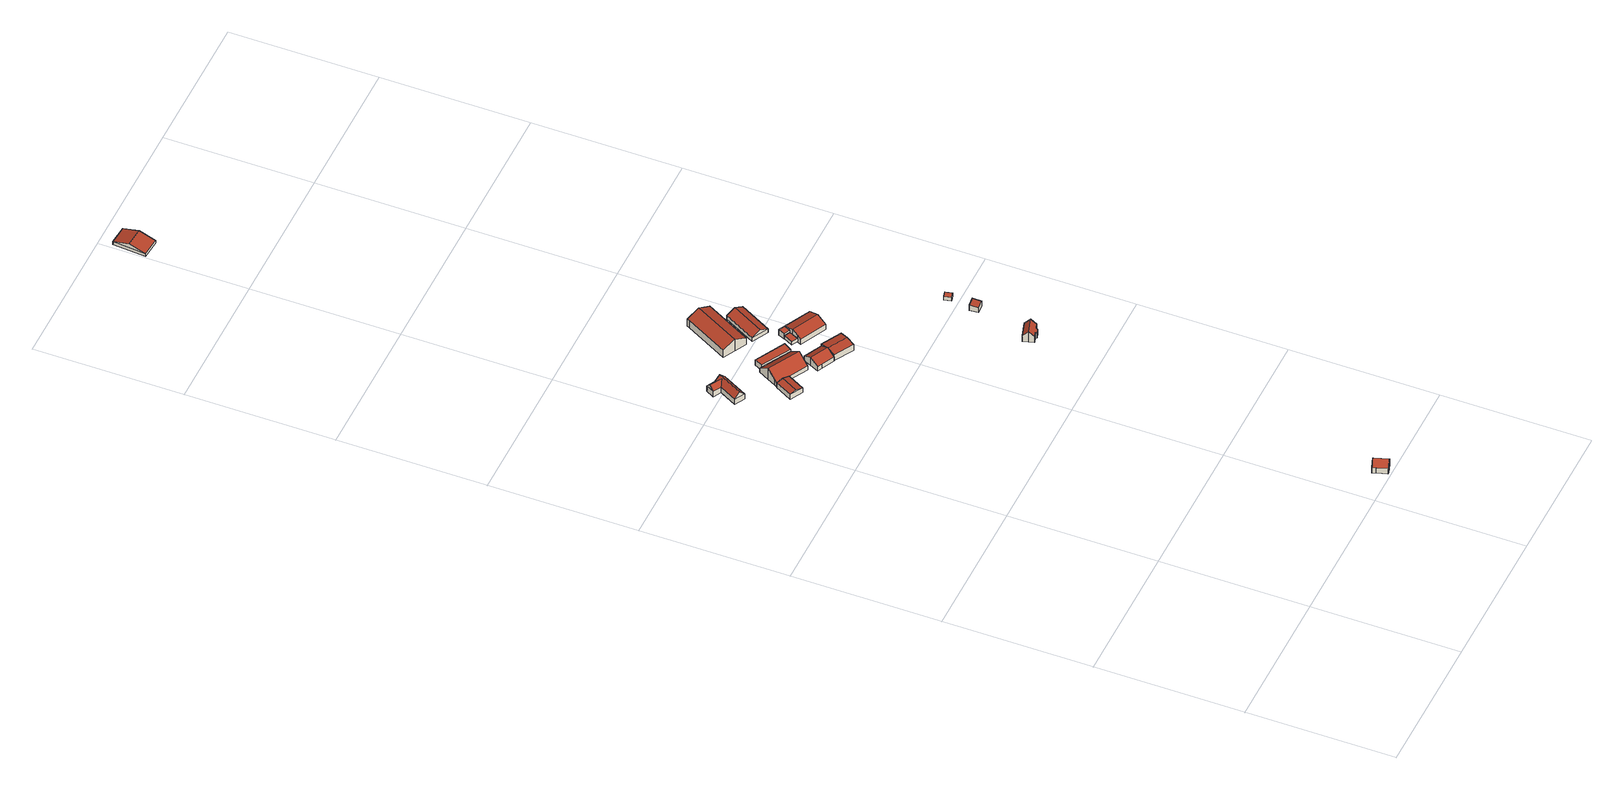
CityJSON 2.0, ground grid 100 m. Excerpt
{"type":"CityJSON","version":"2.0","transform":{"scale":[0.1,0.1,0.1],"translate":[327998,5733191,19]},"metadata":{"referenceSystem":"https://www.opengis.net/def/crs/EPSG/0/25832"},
"CityObjects":{
"building1":{"type":"Building","attributes":{"Geometrietyp2DReferenz":"3000","Gemeindeschluessel":"05170012","function":"31001_1010","roofType":"3100","measuredHeight":8.54},"address":[{"country":"Germany","locality":"Hamminkeln","thoroughfareNumber":"19","thoroughfareName":"Duisburger Straße"}],"geometry":[{"type":"Solid","lod":"2","boundaries":[[[[0,1,2,3]],[[4,5,1,0]],[[6,7,5,4]],[[8,9,7,6]],[[10,11,9,8]],[[12,13,11,10]],[[14,15,13,12]],[[3,2,15,14]],[[4,0,3,14,12,6]],[[10,8,6,12]],[[1,5,7,9,11,13,15,2]]]],"semantics":{"surfaces":[{"type":"WallSurface"},{"type":"RoofSurface"},{"type":"GroundSurface"}],"values":[[0,0,0,0,0,0,0,0,1,1,2]]}}]},
"building2":{"type":"Building","attributes":{"Gemeindeschluessel":"05170012","Geometrietyp2DReferenz":"3000","function":"31001_1010"},"address":[{"country":"Germany","locality":"Hamminkeln","thoroughfareNumber":"13","thoroughfareName":"Duisburger Straße"}],"children":["building2-1","building2-2"]},
"building2-1":{"type":"BuildingPart","attributes":{"roofType":"3100","measuredHeight":8.2},"parents":["building2"],"geometry":[{"type":"MultiSurface","lod":"2","boundaries":[[[16,17,18,19]],[[20,21,17,16]],[[19,18,22,23]],[[16,24,20]],[[23,25,19]],[[19,25,24,16]],[[17,21,22,18]],[[20,26,27,21]],[[22,27,26,23]],[[23,28,26,20,24,25]],[[23,26,28]]],"semantics":{"surfaces":[{"type":"WallSurface"},{"type":"RoofSurface"},{"type":"GroundSurface"},{"type":"ClosureSurface"}],"values":[0,0,0,0,0,1,2,0,3,1,3]}}]},
"building2-2":{"type":"BuildingPart","attributes":{"roofType":"5000","measuredHeight":7.41},"parents":["building2"],"geometry":[{"type":"Solid","lod":"2","boundaries":[[[[23,22,29,30]],[[31,32,27,26]],[[30,29,32,31]],[[31,33,30]],[[30,33,28,23]],[[26,28,33,31]],[[22,27,32,29]],[[26,27,22,23]],[[23,28,26]]]],"semantics":{"surfaces":[{"type":"WallSurface"},{"type":"RoofSurface"},{"type":"GroundSurface"},{"type":"ClosureSurface"}],"values":[[0,0,0,0,1,1,2,3,3]]}}]},
"building3":{"type":"Building","attributes":{"Geometrietyp2DReferenz":"3000","Gemeindeschluessel":"05170012","function":"31001_2720","roofType":"3100","measuredHeight":5.14},"address":[{"country":"Germany","locality":"Hamminkeln","thoroughfareNumber":"13","thoroughfareName":"Duisburger Straße"}],"geometry":[{"type":"Solid","lod":"2","boundaries":[[[[34,35,36,37]],[[38,39,35,34]],[[40,41,39,38]],[[37,36,41,40]],[[34,42,38]],[[40,43,37]],[[37,43,42,34]],[[38,42,43,40]],[[35,39,41,36]]]],"semantics":{"surfaces":[{"type":"WallSurface"},{"type":"RoofSurface"},{"type":"GroundSurface"}],"values":[[0,0,0,0,0,0,1,1,2]]}}]},
"building4":{"type":"Building","attributes":{"Geometrietyp2DReferenz":"3000","Gemeindeschluessel":"05170012","function":"31001_2720","roofType":"3100","measuredHeight":9.42},"address":[{"country":"Germany","locality":"Hamminkeln","thoroughfareNumber":"13","thoroughfareName":"Duisburger Straße"}],"geometry":[{"type":"Solid","lod":"2","boundaries":[[[[44,45,46,47]],[[48,49,45,44]],[[50,51,49,48]],[[52,53,51,50]],[[54,55,53,52]],[[56,57,55,54]],[[58,59,57,56]],[[60,61,59,58]],[[47,46,61,60]],[[48,44,47,60,58,50]],[[56,54,52,50,58]],[[45,49,51,53,55,57,59,61,46]]]],"semantics":{"surfaces":[{"type":"WallSurface"},{"type":"RoofSurface"},{"type":"GroundSurface"}],"values":[[0,0,0,0,0,0,0,0,0,1,1,2]]}}]},
"building5":{"type":"Building","attributes":{"Geometrietyp2DReferenz":"3000","Gemeindeschluessel":"05170012","function":"31001_2720","roofType":"1000","measuredHeight":4.42},"address":[{"country":"Germany","locality":"Hamminkeln","thoroughfareNumber":"13","thoroughfareName":"Duisburger Straße"}],"geometry":[{"type":"Solid","lod":"2","boundaries":[[[[62,63,64,65]],[[66,67,63,62]],[[68,69,67,66]],[[65,64,69,68]],[[66,62,65,68]],[[63,67,69,64]]]],"semantics":{"surfaces":[{"type":"WallSurface"},{"type":"RoofSurface"},{"type":"GroundSurface"}],"values":[[0,0,0,0,1,2]]}}]},
"building6":{"type":"Building","attributes":{"Geometrietyp2DReferenz":"3000","Gemeindeschluessel":"05170012","function":"31001_2720","roofType":"3100","measuredHeight":6.81},"address":[{"country":"Germany","locality":"Hamminkeln","thoroughfareNumber":"13","thoroughfareName":"Duisburger Straße"}],"geometry":[{"type":"Solid","lod":"2","boundaries":[[[[70,71,72,73]],[[74,75,71,70]],[[76,77,75,74]],[[78,79,77,76]],[[80,81,79,78]],[[82,83,81,80]],[[73,72,83,82]],[[70,73,82,80,74]],[[78,76,74,80]],[[71,75,77,79,81,83,72]]]],"semantics":{"surfaces":[{"type":"WallSurface"},{"type":"RoofSurface"},{"type":"GroundSurface"}],"values":[[0,0,0,0,0,0,0,1,1,2]]}}]},
"building7":{"type":"Building","attributes":{"Geometrietyp2DReferenz":"3000","Gemeindeschluessel":"05170012","function":"31001_2720","roofType":"3100","measuredHeight":5.96},"address":[{"country":"Germany","locality":"Hamminkeln","thoroughfareNumber":"13","thoroughfareName":"Duisburger Straße"}],"geometry":[{"type":"Solid","lod":"2","boundaries":[[[[84,85,86,87]],[[88,89,85,84]],[[90,91,89,88]],[[87,86,91,90]],[[84,92,88]],[[90,93,87]],[[87,93,92,84]],[[88,92,93,90]],[[85,89,91,86]]]],"semantics":{"surfaces":[{"type":"WallSurface"},{"type":"RoofSurface"},{"type":"GroundSurface"}],"values":[[0,0,0,0,0,0,1,1,2]]}}]},
"building8":{"type":"Building","attributes":{"Geometrietyp2DReferenz":"3000","Gemeindeschluessel":"05170012","function":"31001_2720","roofType":"3100","measuredHeight":9.83},"address":[{"country":"Germany","locality":"Hamminkeln","thoroughfareNumber":"13","thoroughfareName":"Duisburger Straße"}],"geometry":[{"type":"Solid","lod":"2","boundaries":[[[[94,95,96,97]],[[98,99,95,94]],[[100,101,99,98]],[[102,103,101,100]],[[104,105,103,102]],[[106,107,105,104]],[[97,96,107,106]],[[100,98,94,97,102]],[[106,104,102,97]],[[95,99,101,103,105,107,96]]]],"semantics":{"surfaces":[{"type":"WallSurface"},{"type":"RoofSurface"},{"type":"GroundSurface"}],"values":[[0,0,0,0,0,0,0,1,1,2]]}}]},
"building9":{"type":"Building","attributes":{"Geometrietyp2DReferenz":"3000","Gemeindeschluessel":"05170012","function":"31001_2720","roofType":"1000","measuredHeight":2.53},"address":[{"country":"Germany","locality":"Hamminkeln","thoroughfareNumber":"13","thoroughfareName":"Duisburger Straße"}],"geometry":[{"type":"Solid","lod":"2","boundaries":[[[[108,109,110,111]],[[112,113,109,108]],[[114,115,113,112]],[[111,110,115,114]],[[112,108,111,114]],[[109,113,115,110]]]],"semantics":{"surfaces":[{"type":"WallSurface"},{"type":"RoofSurface"},{"type":"GroundSurface"}],"values":[[0,0,0,0,1,2]]}}]},
"building10":{"type":"Building","attributes":{"Geometrietyp2DReferenz":"3000","Gemeindeschluessel":"05170012","function":"31001_2720","roofType":"3100","measuredHeight":5.79},"address":[{"country":"Germany","locality":"Hamminkeln","thoroughfareNumber":"13","thoroughfareName":"Duisburger Straße"}],"geometry":[{"type":"Solid","lod":"2","boundaries":[[[[116,117,118,119]],[[120,121,117,116]],[[122,123,121,120]],[[119,118,123,122]],[[116,124,120]],[[122,125,119]],[[119,125,124,116]],[[120,124,125,122]],[[117,121,123,118]]]],"semantics":{"surfaces":[{"type":"WallSurface"},{"type":"RoofSurface"},{"type":"GroundSurface"}],"values":[[0,0,0,0,0,0,1,1,2]]}}]},
"building11":{"type":"Building","attributes":{"Gemeindeschluessel":"05170012","Geometrietyp2DReferenz":"3000","function":"31001_2720"},"address":[{"country":"Germany","locality":"Hamminkeln","thoroughfareNumber":"13","thoroughfareName":"Duisburger Straße"}],"children":["building11-1","building11-2"]},
"building11-1":{"type":"BuildingPart","attributes":{"roofType":"3100","measuredHeight":7.03},"parents":["building11"],"geometry":[{"type":"MultiSurface","lod":"2","boundaries":[[[126,127,128,129]],[[130,131,127,126]],[[132,133,131,130]],[[134,135,136,137]],[[138,139,135,134]],[[140,141,139,138]],[[129,128,141,140]],[[126,129,140,138,130]],[[134,137,132,130,138]],[[127,131,133,136,135,139,141,128]],[[132,137,142]],[[136,133,142,137]]],"semantics":{"surfaces":[{"type":"WallSurface"},{"type":"RoofSurface"},{"type":"GroundSurface"},{"type":"ClosureSurface"}],"values":[0,0,0,0,0,0,0,1,1,2,0,3]}}]},
"building11-2":{"type":"BuildingPart","attributes":{"roofType":"1000","measuredHeight":4.42},"parents":["building11"],"geometry":[{"type":"Solid","lod":"2","boundaries":[[[[143,144,145,146]],[[137,136,144,143]],[[146,145,133,142]],[[137,143,146,142]],[[144,136,133,145]],[[137,142,133,136]]]],"semantics":{"surfaces":[{"type":"WallSurface"},{"type":"RoofSurface"},{"type":"GroundSurface"},{"type":"ClosureSurface"}],"values":[[0,0,0,1,2,3]]}}]},
"building12":{"type":"Building","attributes":{"Geometrietyp2DReferenz":"3000","Gemeindeschluessel":"05170012","function":"31001_1010","roofType":"3100","measuredHeight":8.11},"address":[{"country":"Germany","locality":"Hamminkeln","thoroughfareNumber":"17a","thoroughfareName":"Duisburger Straße"}],"geometry":[{"type":"Solid","lod":"2","boundaries":[[[[147,148,149,150]],[[151,152,148,147]],[[153,154,152,151]],[[155,156,154,153]],[[157,158,156,155]],[[159,160,158,157]],[[161,162,160,159]],[[163,164,162,161]],[[165,166,164,163]],[[150,149,166,165]],[[153,151,147,150,165,163,161,155]],[[159,157,155,161]],[[148,152,154,156,158,160,162,164,166,149]]]],"semantics":{"surfaces":[{"type":"WallSurface"},{"type":"RoofSurface"},{"type":"GroundSurface"}],"values":[[0,0,0,0,0,0,0,0,0,0,1,1,2]]}}]},
"building13":{"type":"Building","attributes":{"Geometrietyp2DReferenz":"3000","Gemeindeschluessel":"05170012","function":"31001_2720","roofType":"3100","measuredHeight":5.4},"address":[{"country":"Germany","locality":"Hamminkeln","thoroughfareNumber":"1","thoroughfareName":"Jansenkathweg"}],"geometry":[{"type":"Solid","lod":"2","boundaries":[[[[167,168,169,170]],[[171,172,168,167]],[[173,174,172,171]],[[170,169,174,173]],[[167,175,171]],[[173,176,170]],[[170,176,175,167]],[[171,175,176,173]],[[168,172,174,169]]]],"semantics":{"surfaces":[{"type":"WallSurface"},{"type":"RoofSurface"},{"type":"GroundSurface"}],"values":[[0,0,0,0,0,0,1,1,2]]}}]},
"building14":{"type":"Building","attributes":{"Geometrietyp2DReferenz":"3000","Gemeindeschluessel":"05170012","function":"31001_2720","roofType":"2100","measuredHeight":4.92},"address":[{"country":"Germany","locality":"Hamminkeln","thoroughfareNumber":"17","thoroughfareName":"Duisburger Straße"}],"geometry":[{"type":"Solid","lod":"2","boundaries":[[[[177,178,179,180]],[[181,182,178,177]],[[183,184,182,181]],[[180,179,184,183]],[[181,177,180,183]],[[178,182,184,179]]]],"semantics":{"surfaces":[{"type":"WallSurface"},{"type":"RoofSurface"},{"type":"GroundSurface"}],"values":[[0,0,0,0,1,2]]}}]},
"building15":{"type":"Building","attributes":{"Geometrietyp2DReferenz":"3000","Gemeindeschluessel":"05170012","function":"31001_2720","roofType":"1000","measuredHeight":2.75},"address":[{"country":"Germany","locality":"Hamminkeln","thoroughfareNumber":"17","thoroughfareName":"Duisburger Straße"}],"geometry":[{"type":"Solid","lod":"2","boundaries":[[[[185,186,187,188]],[[189,190,186,185]],[[191,192,190,189]],[[188,187,192,191]],[[189,185,188,191]],[[186,190,192,187]]]],"semantics":{"surfaces":[{"type":"WallSurface"},{"type":"RoofSurface"},{"type":"GroundSurface"}],"values":[[0,0,0,0,1,2]]}}]}
},
"vertices":[
[1209,81,72],[1209,81,27],[1232,10,27],[1232,10,72],[1201,106,72],[1201,106,27],[1241,119,113],[1241,119,27],[1282,132,72],[1282,132,27],[1312,36,72],[1312,36,27],[1272,23,113],[1272,23,27],[1238,12,77],[1238,12,27],
[290,3853,69],[290,3853,26],[384,4027,26],[384,4027,69],[222,3890,69],[222,3890,26],[317,4064,26],[317,4064,69],[256,3872,108],[351,4045,108],[286,4008,69],[286,4008,26],[328,4021,100],
[265,4092,26],[265,4092,69],[234,4036,69],[234,4036,26],[249,4064,100],
[494,3559,51],[494,3559,12],[557,3676,12],[557,3676,51],[411,3604,51],[411,3604,12],[473,3721,51],[473,3721,12],[452,3582,63],[515,3698,63],
[473,3721,47],[473,3721,17],[557,3676,17],[557,3676,47],[484,3740,64],[484,3740,17],[512,3794,111],[512,3794,17],[552,3867,47],[552,3867,17],[566,3859,47],[566,3859,17],[762,3752,47],[762,3752,17],[723,3679,111],[723,3679,17],[684,3607,47],[684,3607,17],
[792,3806,64],[792,3806,19],[594,3914,19],[594,3914,64],[762,3752,64],[762,3752,19],[566,3859,64],[566,3859,19],
[707,3552,41],[707,3552,7],[738,3538,7],[738,3538,41],[734,3608,75],[734,3608,7],[761,3663,41],[761,3663,7],[885,3603,41],[885,3603,7],[856,3549,75],[856,3549,7],[827,3495,41],[827,3495,7],
[1018,3530,57],[1018,3530,9],[885,3603,9],[885,3603,57],[957,3421,57],[957,3421,9],[827,3495,57],[827,3495,9],[987,3475,69],[856,3549,69],
[576,4117,80],[576,4117,22],[654,4076,22],[654,4076,120],[730,4406,80],[730,4406,22],[741,4428,80],[741,4428,22],[820,4386,120],[820,4386,22],[898,4344,80],[898,4344,22],[732,4034,80],[732,4034,22],
[883,3758,45],[883,3758,20],[914,3823,20],[914,3823,45],[841,3779,45],[841,3779,20],[873,3843,45],[873,3843,20],
[894,4231,50],[894,4231,20],[775,4011,20],[775,4011,50],[1002,4173,50],[1002,4173,20],[882,3954,50],[882,3954,20],[948,4202,78],[829,3982,78],
[883,3758,70],[883,3758,16],[870,3733,16],[870,3733,60],[903,3800,87],[903,3800,16],[914,3823,78],[914,3823,16],[1115,3778,60],[1115,3778,16],[936,3867,16],[936,3867,60],[1083,3711,87],[1083,3711,16],[1050,3644,60],[1050,3644,16],[914,3823,60],
[894,3888,60],[894,3888,16],[873,3843,16],[873,3843,60],
[1492,2440,45],[1492,2440,11],[1531,2452,11],[1531,2452,45],[1489,2450,55],[1489,2450,11],[1452,2438,54],[1452,2438,11],[1441,2475,92],[1441,2475,11],[1430,2512,54],[1430,2512,11],[1539,2545,54],[1539,2545,11],[1550,2508,92],[1550,2508,11],[1561,2471,54],[1561,2471,11],[1528,2461,54],[1528,2461,11],
[155,7900,38],[155,7900,16],[25,7909,16],[25,7909,38],[136,7674,38],[136,7674,16],[6,7685,38],[6,7685,16],[145,7787,70],[16,7797,70],
[1617,2860,49],[1617,2860,10],[1610,2918,10],[1610,2918,59],[1556,2853,49],[1556,2853,10],[1550,2912,59],[1550,2912,10],
[1583,3043,40],[1583,3043,13],[1624,3053,13],[1624,3053,40],[1571,3092,40],[1571,3092,13],[1612,3102,40],[1612,3102,13]
]}
